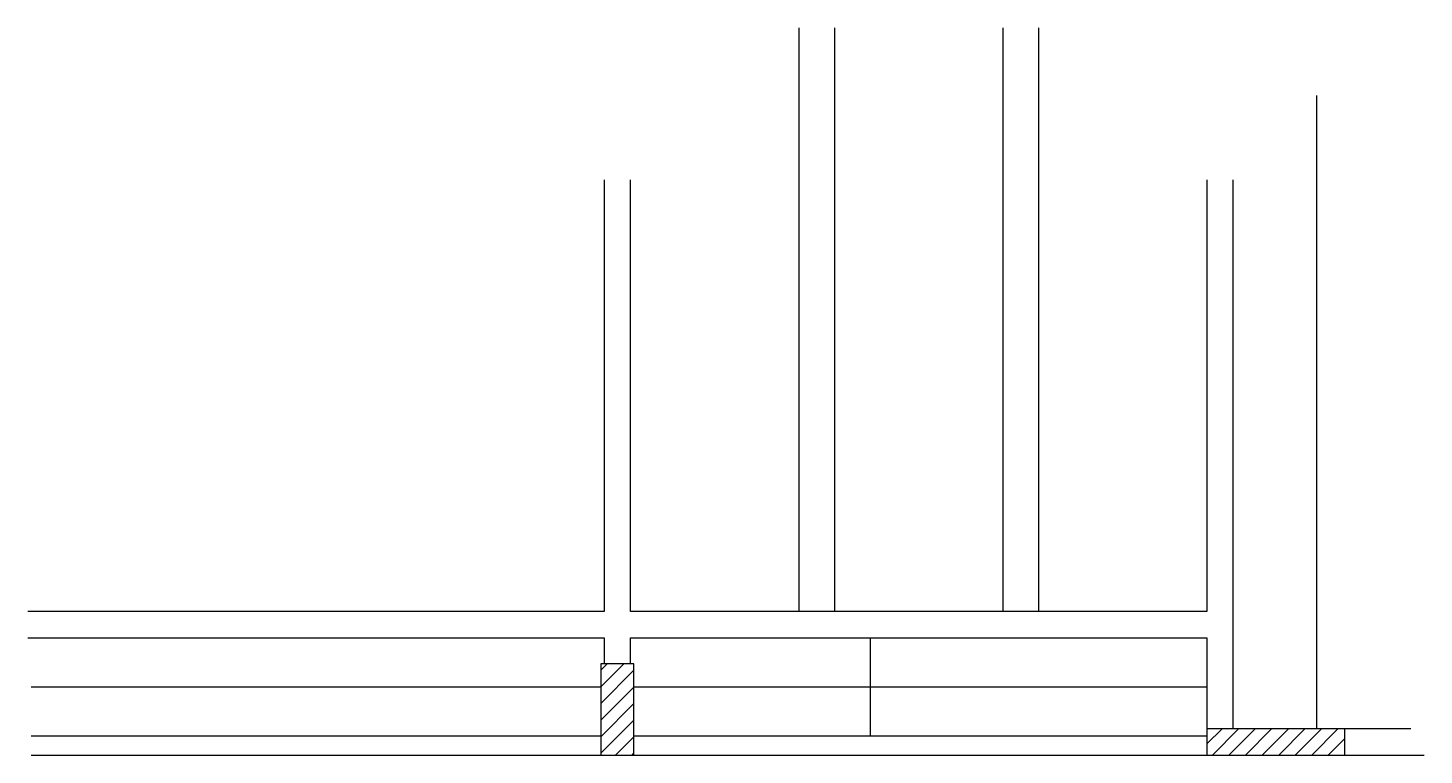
# Model space of a CAD drawing. Header units: metres. Extents: x 5383 to 6395, y 1582 to 2109.
import ezdxf

# ---------------------------------------------------------------- set-up
doc = ezdxf.new("R2010")
doc.units = ezdxf.units.M
for name, color, linetype in [('3', 7, 'Continuous'), ('7', 7, 'Continuous'), ('Painéis', 7, 'Continuous')]:
    doc.layers.add(name, color=color, linetype=linetype)

msp = doc.modelspace()

# ---------------------------------------------------------------- linework, layer by layer
at = {"layer": '3', "color": 7, "lineweight": 25}
for p, q in [((5798, 1631.4), (5814.6, 1648)), ((5798, 1643.4), (5802.6, 1648)), ((5798, 1619.4), (5822, 1643.4)), ((5798, 1607.3), (5822, 1631.3)), ((5798, 1595.3), (5822, 1619.3)), ((5798, 1583.3), (5822, 1607.3)), ((6237.5, 1590), (6248.5, 1601)), ((6241.5, 1582), (6260.5, 1601)), ((6253.5, 1582), (6272.5, 1601)), ((6265.5, 1582), (6284.5, 1601)), ((6277.6, 1582), (6296.6, 1601)), ((6289.6, 1582), (6308.6, 1601)), ((6301.6, 1582), (6320.6, 1601)), ((6313.6, 1582), (6332.6, 1601)), ((5385, 1596), (5798, 1596)), ((5808.7, 1582), (5822, 1595.3)), ((5822, 1596), (6237.5, 1596)), ((6325.6, 1582), (6337.5, 1593.9)), ((5385, 1582), (5798, 1582)), ((5820.8, 1582), (5822, 1583.3)), ((5822, 1582), (6237.5, 1582))]:
    msp.add_line(p, q, dxfattribs=at)
for points in [[(5800.5, 1999), (5800.5, 1686)], [(5819.5, 1686), (5819.5, 1999)], [(6237.5, 1999), (6237.5, 1686)], [(6256.5, 1676.5), (6256.5, 1999)], [(5800.5, 1686), (5382.5, 1686)], [(6237.5, 1686), (5819.5, 1686)], [(6256.5, 1601), (6256.5, 1676.5)], [(5382.5, 1667), (5800.5, 1667)], [(5800.5, 1667), (5800.5, 1648)], [(5819.5, 1667), (6237.5, 1667)], [(5819.5, 1648), (5819.5, 1667)], [(6237.5, 1667), (6237.5, 1601)], [(6385.5, 1601), (6337.5, 1601)], [(6337.5, 1582), (6395, 1582)]]:
    msp.add_lwpolyline(points, dxfattribs=at)
at = {"layer": '7', "color": 7, "lineweight": 25}
for points in [[(5798, 1582), (5822, 1582), (5822, 1648), (5798, 1648), (5798, 1582)], [(6237.5, 1582), (6337.5, 1582), (6337.5, 1601), (6237.5, 1601), (6237.5, 1582)]]:
    msp.add_lwpolyline(points, dxfattribs=at)
at = {"layer": 'Painéis', "color": 7, "lineweight": 25}
for p, q in [((5941.5, 2109), (5941.5, 1686)), ((5967.5, 2109), (5967.5, 1686)), ((6089.5, 2109), (6089.5, 1686)), ((6115.5, 2109), (6115.5, 1686)), ((6317, 2059.9), (6317, 1600.9)), ((5993.5, 1596), (5993.5, 1667)), ((5385, 1631.5), (5798, 1631.5)), ((5822, 1631.5), (6237.5, 1631.5))]:
    msp.add_line(p, q, dxfattribs=at)

doc.saveas('drawing.dxf')
